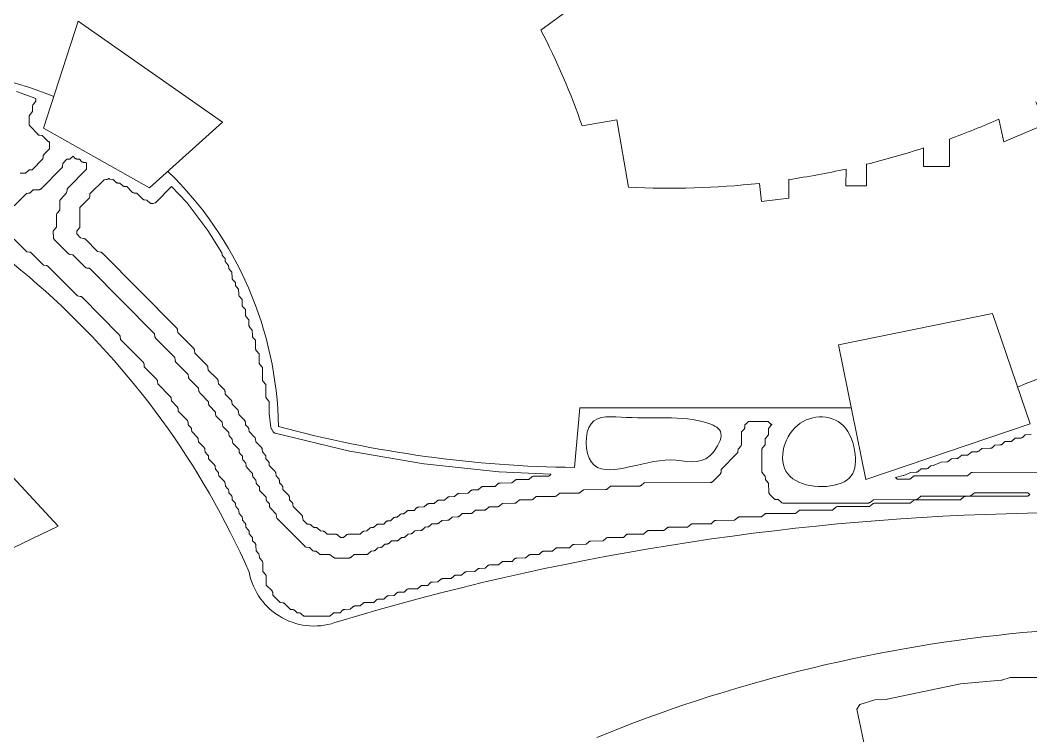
# Model space of a CAD drawing. Header units: inches. Extents: x 36 to 190, y -75 to 56.
# Drawn here: x 49.11 to 57.06, y 30.96 to 36.59 of the extents above; entities that cross this region are included whole.
import ezdxf

# ---------------------------------------------------------------- set-up
doc = ezdxf.new("R2010")
doc.units = ezdxf.units.IN
for name, color, linetype, lineweight in [('01_ORIGINAL_CAD', 7, 'CONTINUOUS', 20), ('02_APPROVED_PDF_OUTLINES', 7, 'CONTINUOUS', 15), ('03_ADDED_AREAS_SAME_COMPOSITION', 7, 'CONTINUOUS', 15)]:
    doc.layers.add(name, color=color, linetype=linetype, lineweight=lineweight)

# ---------------------------------------------------------------- blocks, each defined once
blk = doc.blocks.new('01_SCALLOP')
at = {"layer": '01_ORIGINAL_CAD'}
for points in [[(45.6919, 38.1087, 0.060935), (47.1089, 35.956, -0.206423), (49.3752, 35.9901)], [(59.9983, 35.3223), (60.235, 35.0586), (61.8312, 36.8162), (61.9333, 37.4176, -0.214593), (63.5216, 35.6018, 0.212382), (64.1876, 33.5175, -0.642649), (62.1657, 32.1496, 0.132984), (51.6147, 31.858, -0.471407), (50.9129, 32.2446)], [(54.9286, 35.3065, -0.040089), (53.8973, 35.2756), (53.8052, 35.8063)], [(56.8117, 35.8113, -0.016254), (56.4229, 35.6554, -0.016254)], [(56.2206, 35.5856, -0.018166), (55.7705, 35.4566, -0.018166)], [(50.2735, 35.4003, -0.198705), (51.1432, 33.3921, 0.063223), (53.4732, 33.0698)], [(55.6105, 35.4191, -0.017778), (55.1599, 35.3363, -0.017778)], [(56.9594, 33.703, 0.056142), (58.8111, 34.6734)], [(53.6498, 30.945, -0.14301), (60.2429, 31.6303, -0.286424), (65.3601, 28.4306), (66.4807, 23.8898, -0.272091), (64.8996, 18.9541), (63.6613, 17.5325)]]:
    blk.add_lwpolyline(points, format="xyb", dxfattribs=at)
for points in [[(52.9682, 36.924), (53.149, 37.0789), (53.4135, 36.6613), (53.2073, 36.5136)], [(49.5667, 36.5827), (50.7029, 35.7869), (50.1291, 35.2702), (49.2949, 35.7417), (49.5667, 36.5827)], [(56.8117, 35.8113), (56.8528, 35.6336), (57.1795, 35.7726), (57.1045, 35.9487)], [(53.8052, 35.8063), (53.533, 35.7591)], [(53.8052, 35.8063), (53.8052, 35.8063)], [(56.2206, 35.5856), (56.2206, 35.4387), (56.4229, 35.4387), (56.4229, 35.6554)], [(55.6105, 35.4191), (55.6079, 35.2876), (55.7705, 35.2876), (55.7705, 35.4566)], [(54.9286, 35.3065), (54.9443, 35.1648), (55.1599, 35.189), (55.1599, 35.3363)], [(53.5155, 33.5403), (53.4732, 33.0698)], [(53.5155, 33.5403), (55.6505, 33.5403)]]:
    blk.add_lwpolyline(points, dxfattribs=at)
blk.add_lwpolyline([(55.5495, 34.0342), (56.7635, 34.2825), (57.0577, 33.4124), (55.766, 32.9757)], close=True, dxfattribs=at)
for centre, radius, start, end in [((48.3626, 33.9743), 5.4698, 19.0436, 27.66091), ((44.9959, 29.643), 6.4637, 23.73402, 72.54294)]:
    blk.add_arc(centre, radius, start, end, dxfattribs=at)
at = {"layer": '02_APPROVED_PDF_OUTLINES'}
for points in [[(49.0809, 36.0308), (49.2343, 35.974), (49.2343, 35.9533), (49.2143, 35.9302), (49.2121, 35.9274), (49.2104, 35.9243), (49.2092, 35.921), (49.2084, 35.9175), (49.2081, 35.9139), (49.208, 35.8728), (49.1879, 35.8497), (49.1857, 35.8468), (49.184, 35.8437), (49.1828, 35.8403), (49.182, 35.8368), (49.1817, 35.8333), (49.1819, 35.7738), (49.1821, 35.7706), (49.1826, 35.7675), (49.1836, 35.7646), (49.185, 35.7617), (49.1867, 35.7591), (49.1887, 35.7567), (49.2482, 35.6935), (49.2504, 35.6914), (49.2528, 35.6896), (49.2555, 35.6882), (49.2583, 35.687), (49.2612, 35.6862), (49.2642, 35.6857), (49.2838, 35.684), (49.3284, 35.6394), (49.3309, 35.6372), (49.3337, 35.6354), (49.3366, 35.6339), (49.3397, 35.6329), (49.3411, 35.6326), (49.3412, 35.5785), (49.2979, 35.5342), (49.2956, 35.5315), (49.2938, 35.5286), (49.2923, 35.5255), (49.2913, 35.5222), (49.2908, 35.5188), (49.2891, 35.4988), (49.2051, 35.4137), (49.1889, 35.4129), (49.1853, 35.4125), (49.1819, 35.4116), (49.1786, 35.4102), (49.1755, 35.4083), (49.1727, 35.4061), (49.1528, 35.387), (49.1098, 35.386)], [(49.0631, 35.1293), (49.1601, 35.2272), (49.1764, 35.2279), (49.1799, 35.2283), (49.1834, 35.2293), (49.1867, 35.2307), (49.1897, 35.2325), (49.1925, 35.2348), (49.2127, 35.2541), (49.2586, 35.2562), (49.2617, 35.2566), (49.2647, 35.2573), (49.2676, 35.2584), (49.2703, 35.2598), (49.2729, 35.2616), (49.2752, 35.2636), (49.4364, 35.4267), (49.4386, 35.4291), (49.4403, 35.4318), (49.4418, 35.4347), (49.4428, 35.4377), (49.4434, 35.4409), (49.4466, 35.4639), (49.4781, 35.4958), (49.4944, 35.4966), (49.4979, 35.497), (49.5014, 35.4979), (49.5047, 35.4993), (49.5077, 35.5012), (49.5105, 35.5034), (49.527, 35.5192), (49.5411, 35.5052), (49.5437, 35.503), (49.5467, 35.5011), (49.5498, 35.4996), (49.5531, 35.4986), (49.5565, 35.4981), (49.5762, 35.4963), (49.5943, 35.4784), (49.5969, 35.4762), (49.5998, 35.4743), (49.6029, 35.4728), (49.6062, 35.4718), (49.6097, 35.4713), (49.6292, 35.4696), (49.6334, 35.4653), (49.6335, 35.4177), (49.4861, 35.2682), (49.484, 35.2658), (49.4822, 35.2631), (49.4808, 35.2603), (49.4798, 35.2572), (49.4791, 35.2541), (49.4759, 35.2309), (49.4297, 35.1826), (49.4277, 35.1802), (49.426, 35.1775), (49.4246, 35.1747), (49.4236, 35.1718), (49.423, 35.1687), (49.4228, 35.1656), (49.4219, 35.0947), (49.4017, 35.0715), (49.3996, 35.0686), (49.3979, 35.0655), (49.3966, 35.0622), (49.3958, 35.0587), (49.3956, 35.0551), (49.3955, 34.9608), (49.3768, 34.9407), (49.3747, 34.9382), (49.373, 34.9354), (49.3717, 34.9324), (49.3708, 34.9293), (49.3702, 34.9261), (49.3701, 34.9228), (49.3716, 34.882), (49.3719, 34.8789), (49.3726, 34.8759), (49.3736, 34.8729), (49.375, 34.8702), (49.3768, 34.8676), (49.3788, 34.8653), (49.4893, 34.7538), (49.492, 34.7515), (49.4949, 34.7496), (49.4981, 34.7481), (49.5014, 34.7471), (49.5049, 34.7465), (49.5245, 34.7448), (49.6223, 34.6465), (49.6249, 34.6442), (49.6278, 34.6423), (49.631, 34.6408), (49.6343, 34.6398), (49.6378, 34.6393), (49.6574, 34.6375), (50.1682, 34.1223), (50.1715, 34.0993), (50.1721, 34.0962), (50.1732, 34.0932), (50.1746, 34.0903), (50.1764, 34.0876), (50.1785, 34.0852), (50.3273, 33.9351), (50.3291, 33.9151), (50.3296, 33.9117), (50.3306, 33.9084), (50.3321, 33.9053), (50.334, 33.9024), (50.3362, 33.8998), (50.4338, 33.801), (50.4355, 33.781), (50.4361, 33.7776), (50.4371, 33.7743), (50.4385, 33.7712), (50.4404, 33.7683), (50.4426, 33.7657), (50.5141, 33.6932), (50.5174, 33.6702), (50.518, 33.667), (50.519, 33.664), (50.5205, 33.6611), (50.5223, 33.6585), (50.5244, 33.656), (50.593, 33.5868), (50.5938, 33.5701), (50.5941, 33.5671), (50.5947, 33.5642), (50.5958, 33.5613), (50.5971, 33.5586), (50.5988, 33.5561), (50.6007, 33.5539), (50.6467, 33.5061), (50.6484, 33.4859), (50.649, 33.4825), (50.65, 33.4792), (50.6514, 33.4761), (50.6533, 33.4732), (50.6555, 33.4706), (50.6999, 33.4255), (50.7017, 33.4055), (50.7022, 33.4021), (50.7032, 33.3988), (50.7047, 33.3956), (50.7065, 33.3927), (50.7088, 33.3901), (50.7527, 33.3454), (50.7535, 33.3286), (50.7539, 33.3251), (50.7548, 33.3217), (50.7562, 33.3185), (50.758, 33.3154), (50.7602, 33.3127), (50.7798, 33.2917), (50.7816, 33.2713), (50.7821, 33.2679), (50.7831, 33.2646), (50.7846, 33.2615), (50.7864, 33.2586), (50.7887, 33.256), (50.8326, 33.2113), (50.8334, 33.1945), (50.8338, 33.191), (50.8347, 33.1876), (50.836, 33.1843), (50.8379, 33.1813), (50.8401, 33.1785), (50.8593, 33.158), (50.86, 33.1408), (50.8604, 33.1373), (50.8613, 33.1339), (50.8627, 33.1307), (50.8645, 33.1276), (50.8667, 33.1249), (50.8863, 33.1039), (50.8881, 33.0835), (50.8886, 33.0801), (50.8896, 33.0768), (50.8911, 33.0737), (50.893, 33.0708), (50.8952, 33.0682), (50.9392, 33.0235), (50.9399, 33.0067), (50.9403, 33.0032), (50.9412, 32.9998), (50.9426, 32.9965), (50.9444, 32.9935), (50.9466, 32.9907), (50.9658, 32.9702), (50.9666, 32.953), (50.967, 32.9495), (50.9679, 32.9461), (50.9692, 32.9429), (50.971, 32.9398), (50.9733, 32.9371), (50.9929, 32.9161), (50.9946, 32.8957), (50.9952, 32.8923), (50.9962, 32.889), (50.9976, 32.8859), (50.9995, 32.883), (51.0017, 32.8804), (51.0457, 32.8357), (51.0464, 32.8189), (51.0468, 32.8154), (51.0477, 32.812), (51.0491, 32.8087), (51.0509, 32.8057), (51.0531, 32.8029), (51.0723, 32.7824), (51.0731, 32.7652), (51.0734, 32.7622), (51.0741, 32.7593), (51.0751, 32.7565), (51.0764, 32.7538), (51.0781, 32.7513), (51.0801, 32.749), (51.126, 32.7013), (51.1278, 32.6811), (51.1283, 32.6777), (51.1293, 32.6744), (51.1308, 32.6712), (51.1327, 32.6683), (51.1349, 32.6657), (51.3495, 32.4489), (51.3519, 32.4467), (51.3546, 32.4449), (51.3575, 32.4435), (51.3606, 32.4424), (51.3637, 32.4417), (51.3868, 32.4384), (51.4081, 32.4182), (51.4109, 32.416), (51.4139, 32.4141), (51.4172, 32.4127), (51.4207, 32.4118), (51.4242, 32.4114), (51.441, 32.4107), (51.4613, 32.3914), (51.4636, 32.3894), (51.4662, 32.3878), (51.469, 32.3864), (51.472, 32.3854), (51.475, 32.3848), (51.4781, 32.3846), (51.5485, 32.3836), (51.5746, 32.3623), (51.5775, 32.3603), (51.5805, 32.3587), (51.5837, 32.3576), (51.5871, 32.3569), (51.5905, 32.3567), (51.6997, 32.357), (51.7027, 32.3572), (51.7056, 32.3578), (51.7085, 32.3587), (51.7113, 32.3599), (51.7138, 32.3615), (51.7162, 32.3634), (51.739, 32.3836), (51.8323, 32.384), (51.8354, 32.3842), (51.8383, 32.3847), (51.8412, 32.3856), (51.8439, 32.3869), (51.8465, 32.3884), (51.8489, 32.3903), (51.8725, 32.4114), (51.893, 32.4132), (51.8964, 32.4138), (51.8997, 32.4148), (51.9029, 32.4163), (51.9058, 32.4182), (51.9084, 32.4204), (51.9263, 32.4383), (51.946, 32.4401), (51.9494, 32.4407), (51.9527, 32.4417), (51.9559, 32.4432), (51.9588, 32.445), (51.9614, 32.4473), (51.9794, 32.4652), (51.9991, 32.467), (52.0025, 32.4675), (52.0058, 32.4686), (52.0089, 32.47), (52.0118, 32.4719), (52.0145, 32.4742), (52.0317, 32.4914), (52.0743, 32.4924), (52.0774, 32.4927), (52.0804, 32.4933), (52.0833, 32.4943), (52.0861, 32.4956), (52.0887, 32.4973), (52.091, 32.4993), (52.1112, 32.5185), (52.1279, 32.5193), (52.1315, 32.5197), (52.135, 32.5206), (52.1382, 32.522), (52.1413, 32.5239), (52.1441, 32.5262), (52.1647, 32.5459), (52.1847, 32.5477), (52.1881, 32.5482), (52.1914, 32.5492), (52.1946, 32.5507), (52.1975, 32.5526), (52.2001, 32.5548), (52.2174, 32.5721), (52.26, 32.5731), (52.2631, 32.5733), (52.2661, 32.5739), (52.269, 32.5749), (52.2718, 32.5763), (52.2743, 32.578), (52.2767, 32.5799), (52.2973, 32.5996), (52.3173, 32.6014), (52.3208, 32.602), (52.3241, 32.603), (52.3272, 32.6045), (52.3301, 32.6064), (52.3327, 32.6086), (52.3499, 32.6257), (52.3894, 32.626), (52.3924, 32.6262), (52.3953, 32.6267), (52.3982, 32.6276), (52.4009, 32.6289), (52.4035, 32.6304), (52.4059, 32.6323), (52.4288, 32.6527), (52.4722, 32.6537), (52.4753, 32.654), (52.4783, 32.6546), (52.4812, 32.6556), (52.484, 32.657), (52.4865, 32.6586), (52.4889, 32.6606), (52.5089, 32.6797), (52.5518, 32.6806), (52.5549, 32.6809), (52.5579, 32.6815), (52.5608, 32.6825), (52.5635, 32.6839), (52.5661, 32.6855), (52.5685, 32.6875), (52.5882, 32.7064), (52.6546, 32.7067), (52.6576, 32.7069), (52.6606, 32.7074), (52.6635, 32.7083), (52.6662, 32.7096), (52.6688, 32.7111), (52.6711, 32.713), (52.6939, 32.7333), (52.7608, 32.7336), (52.7638, 32.7338), (52.7667, 32.7343), (52.7696, 32.7353), (52.7723, 32.7365), (52.7749, 32.7381), (52.7773, 32.7399), (52.8, 32.7602), (52.8669, 32.7605), (52.8699, 32.7607), (52.8728, 32.7613), (52.8757, 32.7622), (52.8785, 32.7634), (52.881, 32.765), (52.8834, 32.7669), (52.9061, 32.7871), (52.9995, 32.7875), (53.0025, 32.7876), (53.0055, 32.7882), (53.0084, 32.7891), (53.0111, 32.7904), (53.0137, 32.7919), (53.0161, 32.7938), (53.0388, 32.8141), (53.1322, 32.8144), (53.1352, 32.8146), (53.1382, 32.8151), (53.141, 32.816), (53.1438, 32.8173), (53.1464, 32.8189), (53.1487, 32.8207), (53.1714, 32.841), (53.3149, 32.8411), (53.3184, 32.8413), (53.3217, 32.842), (53.3249, 32.8432), (53.328, 32.8448), (53.3308, 32.8467), (53.3566, 32.868), (53.5037, 32.8684), (53.5067, 32.8685), (53.5097, 32.8691), (53.5126, 32.87), (53.5153, 32.8713), (53.5179, 32.8728), (53.5203, 32.8747), (53.543, 32.8949), (53.716, 32.8954), (53.719, 32.8955), (53.722, 32.8961), (53.7249, 32.897), (53.7276, 32.8982), (53.7302, 32.8998), (53.7326, 32.9017), (53.7553, 32.9219), (53.9814, 32.9224), (53.9844, 32.9226), (53.9874, 32.9231), (53.9902, 32.924), (53.993, 32.9253), (53.9956, 32.9269), (53.998, 32.9287), (54.0207, 32.949), (54.5416, 32.9505), (54.5448, 32.9507), (54.548, 32.9514), (54.5511, 32.9524), (54.554, 32.9539), (54.5567, 32.9556), (54.5591, 32.9578), (54.6189, 33.0171), (54.6212, 33.0197), (54.6231, 33.0227), (54.6246, 33.0259), (54.6256, 33.0292), (54.6262, 33.0327), (54.6278, 33.0527), (54.7515, 33.1784), (54.7537, 33.1811), (54.7556, 33.184), (54.757, 33.1871), (54.758, 33.1904), (54.7586, 33.1939), (54.7603, 33.2147), (54.7812, 33.2386), (54.7833, 33.2415), (54.785, 33.2446), (54.7863, 33.248), (54.787, 33.2515), (54.7873, 33.255), (54.7874, 33.3493), (54.8061, 33.3694), (54.808, 33.3718), (54.8096, 33.3743), (54.8109, 33.377), (54.8119, 33.3799), (54.8125, 33.3829), (54.8127, 33.3859), (54.8133, 33.4089), (54.8151, 33.4092), (54.8182, 33.4103), (54.8212, 33.4117), (54.8239, 33.4135), (54.8264, 33.4157), (54.8434, 33.4327), (54.9961, 33.4328), (55.0132, 33.4158), (55.0157, 33.4137), (55.0184, 33.4119), (55.0214, 33.4104), (55.0245, 33.4094), (55.0258, 33.4091), (55.0258, 33.4078), (55.0058, 33.3848), (55.0036, 33.3819), (55.0019, 33.3788), (55.0007, 33.3755), (54.9999, 33.372), (54.9996, 33.3685), (54.9995, 33.3273), (54.9794, 33.3042), (54.9773, 33.3014), (54.9755, 33.2983), (54.9743, 33.2949), (54.9735, 33.2915), (54.9733, 33.2879), (54.9731, 33.2468), (54.953, 33.2237), (54.9508, 33.2208), (54.9491, 33.2177), (54.9479, 33.2143), (54.9471, 33.2108), (54.9469, 33.2072), (54.9472, 33.0404), (54.9474, 33.0368), (54.9482, 33.0333), (54.9495, 33.03), (54.9512, 33.0268), (54.9534, 33.024), (54.9743, 33), (54.9761, 32.9792), (54.9767, 32.9758), (54.9777, 32.9726), (54.9791, 32.9695), (54.9809, 32.9666), (54.9831, 32.964), (55.0005, 32.9462), (55.0028, 32.8733), (55.0031, 32.8702), (55.0038, 32.8671), (55.0048, 32.8642), (55.0062, 32.8614), (55.008, 32.8588), (55.01, 32.8565), (55.0408, 32.8255), (55.0434, 32.8232), (55.0463, 32.8213), (55.0495, 32.8198), (55.0528, 32.8188), (55.0563, 32.8182), (55.0768, 32.8164), (55.1005, 32.7953), (55.1029, 32.7935), (55.1055, 32.7919), (55.1082, 32.7907), (55.1111, 32.7898), (55.1141, 32.7892), (55.1171, 32.789), (55.7836, 32.7893), (55.7871, 32.7895), (55.7904, 32.7902), (55.7937, 32.7913), (55.7967, 32.7929), (55.7995, 32.7949), (55.8254, 32.8161), (56.1582, 32.8167), (56.1612, 32.8169), (56.1642, 32.8174), (56.1671, 32.8183), (56.1698, 32.8196), (56.1724, 32.8211), (56.1748, 32.823), (56.1975, 32.8432), (56.5799, 32.8435), (56.5833, 32.8438), (56.5867, 32.8445), (56.5899, 32.8456), (56.5929, 32.8472), (56.5957, 32.8492), (56.6216, 32.8704), (57.0411, 32.8707), (57.0549, 32.857), (57.0412, 32.8434), (56.5534, 32.843), (56.55, 32.8427), (56.5467, 32.842), (56.5434, 32.8409), (56.5404, 32.8393), (56.5376, 32.8373), (56.5117, 32.8161), (56.1553, 32.8158), (56.1519, 32.8156), (56.1485, 32.8149), (56.1453, 32.8138), (56.1423, 32.8122), (56.1395, 32.8102), (56.1136, 32.789), (55.8368, 32.7888), (55.8334, 32.7885), (55.8301, 32.7878), (55.8268, 32.7867), (55.8238, 32.7851), (55.821, 32.7831), (55.7952, 32.7619), (55.5449, 32.7617), (55.5415, 32.7615), (55.5381, 32.7608), (55.5349, 32.7596), (55.5319, 32.758), (55.5291, 32.756), (55.5032, 32.7348), (55.253, 32.7347), (55.2495, 32.7344), (55.2462, 32.7337), (55.243, 32.7326), (55.2399, 32.731), (55.2371, 32.729), (55.2113, 32.7078), (54.9846, 32.7073), (54.9816, 32.7071), (54.9786, 32.7066), (54.9757, 32.7057), (54.973, 32.7044), (54.9704, 32.7029), (54.968, 32.701), (54.9453, 32.6807), (54.7723, 32.6803), (54.7693, 32.6801), (54.7663, 32.6796), (54.7634, 32.6787), (54.7607, 32.6774), (54.7581, 32.6759), (54.7557, 32.674), (54.733, 32.6537), (54.5865, 32.6533), (54.5835, 32.6531), (54.5805, 32.6526), (54.5777, 32.6517), (54.5749, 32.6504), (54.5723, 32.6489), (54.5699, 32.647), (54.5472, 32.6268), (54.4038, 32.6267), (54.4003, 32.6264), (54.397, 32.6257), (54.3938, 32.6246), (54.3907, 32.623), (54.3879, 32.621), (54.362, 32.5998), (54.215, 32.5994), (54.212, 32.5992), (54.209, 32.5986), (54.2061, 32.5977), (54.2034, 32.5965), (54.2008, 32.5949), (54.1984, 32.593), (54.1757, 32.5728), (54.0558, 32.5724), (54.0528, 32.5722), (54.0498, 32.5717), (54.0469, 32.5708), (54.0442, 32.5695), (54.0416, 32.568), (54.0392, 32.5661), (54.0165, 32.5458), (53.8966, 32.5455), (53.8935, 32.5453), (53.8906, 32.5447), (53.8877, 32.5438), (53.885, 32.5426), (53.8824, 32.541), (53.88, 32.5391), (53.8573, 32.5189), (53.7373, 32.5185), (53.7343, 32.5183), (53.7314, 32.5178), (53.7285, 32.5169), (53.7257, 32.5156), (53.7232, 32.514), (53.7208, 32.5122), (53.698, 32.4918), (53.6016, 32.4907), (53.5985, 32.4905), (53.5955, 32.4898), (53.5925, 32.4889), (53.5897, 32.4875), (53.5871, 32.4858), (53.5847, 32.4838), (53.5649, 32.465), (53.472, 32.4646), (53.469, 32.4644), (53.466, 32.4639), (53.4631, 32.463), (53.4604, 32.4617), (53.4578, 32.4602), (53.4554, 32.4583), (53.4327, 32.438), (53.3393, 32.4377), (53.3363, 32.4375), (53.3333, 32.4369), (53.3305, 32.436), (53.3277, 32.4348), (53.3251, 32.4332), (53.3228, 32.4313), (53.3, 32.4111), (53.2332, 32.4108), (53.2302, 32.4106), (53.2272, 32.41), (53.2243, 32.4091), (53.2216, 32.4079), (53.219, 32.4063), (53.2166, 32.4044), (53.1939, 32.3842), (53.127, 32.3838), (53.124, 32.3836), (53.1211, 32.3831), (53.1182, 32.3822), (53.1155, 32.3809), (53.1129, 32.3794), (53.1105, 32.3775), (53.0877, 32.3571), (53.0178, 32.3561), (53.0147, 32.3558), (53.0117, 32.3552), (53.0087, 32.3542), (53.0059, 32.3528), (53.0033, 32.3512), (53.001, 32.3492), (52.9812, 32.3303), (52.9148, 32.33), (52.9118, 32.3298), (52.9088, 32.3293), (52.906, 32.3283), (52.9032, 32.3271), (52.9006, 32.3255), (52.8983, 32.3237), (52.8755, 32.3034), (52.8087, 32.3031), (52.8057, 32.3029), (52.8027, 32.3023), (52.7998, 32.3014), (52.7971, 32.3002), (52.7945, 32.2986), (52.7921, 32.2967), (52.7692, 32.2763), (52.7258, 32.2753), (52.7227, 32.2751), (52.7197, 32.2744), (52.7168, 32.2734), (52.714, 32.2721), (52.7115, 32.2704), (52.7091, 32.2684), (52.6893, 32.2496), (52.623, 32.2493), (52.6199, 32.2491), (52.617, 32.2485), (52.6141, 32.2476), (52.6114, 32.2464), (52.6088, 32.2448), (52.6064, 32.2429), (52.5835, 32.2225), (52.5401, 32.2215), (52.537, 32.2212), (52.534, 32.2206), (52.5311, 32.2196), (52.5283, 32.2183), (52.5258, 32.2166), (52.5234, 32.2146), (52.5035, 32.1956), (52.4341, 32.1946), (52.431, 32.1943), (52.428, 32.1937), (52.4251, 32.1927), (52.4223, 32.1914), (52.4197, 32.1897), (52.4173, 32.1877), (52.3973, 32.1687), (52.3544, 32.1677), (52.3513, 32.1674), (52.3483, 32.1668), (52.3454, 32.1658), (52.3426, 32.1644), (52.3401, 32.1628), (52.3377, 32.1608), (52.3177, 32.1418), (52.2748, 32.1408), (52.2717, 32.1405), (52.2687, 32.1399), (52.2658, 32.1389), (52.2631, 32.1375), (52.2605, 32.1359), (52.2581, 32.1339), (52.2382, 32.1149), (52.1689, 32.1139), (52.1658, 32.1136), (52.1627, 32.113), (52.1598, 32.112), (52.157, 32.1106), (52.1544, 32.109), (52.152, 32.107), (52.1322, 32.0881), (52.0923, 32.0878), (52.0893, 32.0876), (52.0864, 32.0871), (52.0835, 32.0862), (52.0808, 32.0849), (52.0782, 32.0834), (52.0759, 32.0815), (52.0529, 32.061), (52.0095, 32.0601), (52.0064, 32.0598), (52.0034, 32.0592), (52.0005, 32.0582), (51.9978, 32.0568), (51.9952, 32.0551), (51.9928, 32.0532), (51.9729, 32.0341), (51.9299, 32.0332), (51.9269, 32.0329), (51.9239, 32.0323), (51.9209, 32.0313), (51.9182, 32.0299), (51.9156, 32.0282), (51.9132, 32.0263), (51.8934, 32.0073), (51.824, 32.0062), (51.8209, 32.006), (51.8178, 32.0054), (51.8149, 32.0044), (51.8121, 32.003), (51.8095, 32.0013), (51.8071, 31.9993), (51.7871, 31.9803), (51.7442, 31.9793), (51.7412, 31.9791), (51.7381, 31.9784), (51.7352, 31.9774), (51.7325, 31.9761), (51.7299, 31.9744), (51.7275, 31.9724), (51.7076, 31.9534), (51.6646, 31.9524), (51.6616, 31.9522), (51.6586, 31.9515), (51.6557, 31.9505), (51.6529, 31.9492), (51.6503, 31.9475), (51.648, 31.9455), (51.628, 31.9265), (51.5851, 31.9255), (51.582, 31.9253), (51.579, 31.9246), (51.5761, 31.9236), (51.5733, 31.9223), (51.5707, 31.9206), (51.5684, 31.9186), (51.5486, 31.8998), (51.3422, 31.8997), (51.3224, 31.9185), (51.3196, 31.9207), (51.3166, 31.9226), (51.3133, 31.924), (51.3098, 31.9249), (51.3063, 31.9253), (51.2895, 31.926), (51.2692, 31.9453), (51.2665, 31.9475), (51.2634, 31.9494), (51.2601, 31.9508), (51.2567, 31.9517), (51.2531, 31.9521), (51.2368, 31.9528), (51.1926, 31.997), (51.19, 31.9993), (51.1871, 32.0012), (51.1839, 32.0027), (51.1806, 32.0037), (51.1771, 32.0043), (51.1576, 32.006), (51.0993, 32.0647), (51.0976, 32.0847), (51.097, 32.0881), (51.096, 32.0914), (51.0946, 32.0945), (51.0927, 32.0974), (51.0905, 32.1), (51.0469, 32.1443), (51.0465, 32.2114), (51.0463, 32.215), (51.0455, 32.2184), (51.0442, 32.2218), (51.0425, 32.2249), (51.0404, 32.2277), (51.0202, 32.2508), (51.0198, 32.3188), (51.0195, 32.3223), (51.0187, 32.3258), (51.0175, 32.3291), (51.0158, 32.3322), (51.0136, 32.3351), (50.9927, 32.359), (50.9908, 32.3798), (50.9903, 32.3832), (50.9893, 32.3865), (50.9879, 32.3896), (50.986, 32.3925), (50.9838, 32.3951), (50.9666, 32.4128), (50.9656, 32.4561), (50.9653, 32.4592), (50.9647, 32.4621), (50.9637, 32.465), (50.9624, 32.4677), (50.9608, 32.4703), (50.9589, 32.4726), (50.9397, 32.4932), (50.9389, 32.5103), (50.9385, 32.5139), (50.9376, 32.5173), (50.9363, 32.5205), (50.9344, 32.5235), (50.9322, 32.5263), (50.913, 32.5468), (50.9123, 32.564), (50.9119, 32.5675), (50.911, 32.5709), (50.9096, 32.5742), (50.9078, 32.5772), (50.9056, 32.58), (50.8864, 32.6005), (50.8856, 32.6177), (50.8852, 32.6212), (50.8843, 32.6246), (50.883, 32.6278), (50.8812, 32.6309), (50.8789, 32.6336), (50.8598, 32.6542), (50.859, 32.6713), (50.8586, 32.6748), (50.8577, 32.6782), (50.8563, 32.6815), (50.8545, 32.6845), (50.8523, 32.6873), (50.8331, 32.7078), (50.8323, 32.725), (50.8319, 32.7285), (50.831, 32.7319), (50.8297, 32.7352), (50.8279, 32.7382), (50.8256, 32.7409), (50.8065, 32.7615), (50.8057, 32.7786), (50.8053, 32.7822), (50.8044, 32.7856), (50.803, 32.7888), (50.8012, 32.7918), (50.799, 32.7946), (50.7798, 32.8151), (50.779, 32.8323), (50.7786, 32.8358), (50.7777, 32.8392), (50.7764, 32.8425), (50.7746, 32.8455), (50.7723, 32.8483), (50.7532, 32.8688), (50.7524, 32.886), (50.752, 32.8895), (50.7511, 32.8929), (50.7497, 32.8961), (50.7479, 32.8992), (50.7457, 32.9019), (50.7261, 32.9229), (50.7243, 32.9433), (50.7238, 32.9467), (50.7228, 32.95), (50.7213, 32.9531), (50.7195, 32.956), (50.7172, 32.9586), (50.6733, 33.0033), (50.6725, 33.0201), (50.6721, 33.0236), (50.6712, 33.027), (50.6698, 33.0303), (50.668, 33.0333), (50.6658, 33.0361), (50.6466, 33.0566), (50.6459, 33.0738), (50.6456, 33.0768), (50.6449, 33.0797), (50.6439, 33.0825), (50.6425, 33.0852), (50.6409, 33.0877), (50.6389, 33.09), (50.5934, 33.1373), (50.5926, 33.1542), (50.5922, 33.1578), (50.5913, 33.1612), (50.59, 33.1644), (50.5881, 33.1675), (50.5859, 33.1702), (50.5663, 33.1912), (50.5645, 33.2116), (50.564, 33.215), (50.563, 33.2183), (50.5616, 33.2214), (50.5597, 33.2243), (50.5575, 33.2269), (50.5131, 33.272), (50.5113, 33.292), (50.5108, 33.2954), (50.5098, 33.2987), (50.5083, 33.3019), (50.5065, 33.3048), (50.5042, 33.3074), (50.4602, 33.3521), (50.4595, 33.3689), (50.4591, 33.3724), (50.4582, 33.3758), (50.4568, 33.379), (50.455, 33.3821), (50.4528, 33.3848), (50.4332, 33.4058), (50.4314, 33.4262), (50.4309, 33.4296), (50.4299, 33.4329), (50.4284, 33.436), (50.4265, 33.4389), (50.4243, 33.4415), (50.3538, 33.5131), (50.353, 33.5298), (50.3527, 33.5328), (50.352, 33.5357), (50.351, 33.5386), (50.3497, 33.5413), (50.348, 33.5438), (50.346, 33.5461), (50.3001, 33.5938), (50.2983, 33.614), (50.2978, 33.6174), (50.2968, 33.6207), (50.2953, 33.6238), (50.2935, 33.6267), (50.2912, 33.6293), (50.1937, 33.7281), (50.1919, 33.7481), (50.1914, 33.7515), (50.1903, 33.7548), (50.1889, 33.7579), (50.187, 33.7608), (50.1848, 33.7635), (50.0872, 33.8622), (50.0855, 33.8822), (50.0849, 33.8856), (50.0839, 33.8889), (50.0825, 33.8921), (50.0806, 33.895), (50.0783, 33.8976), (49.9005, 34.0773), (49.8973, 34.1003), (49.8966, 34.1035), (49.8956, 34.1065), (49.8941, 34.1094), (49.8924, 34.112), (49.8902, 34.1145), (49.5977, 34.4095), (49.5953, 34.4116), (49.5926, 34.4134), (49.5897, 34.4149), (49.5867, 34.416), (49.5835, 34.4166), (49.5608, 34.4199), (49.3295, 34.6527), (49.3269, 34.655), (49.3239, 34.657), (49.3208, 34.6584), (49.3174, 34.6595), (49.314, 34.66), (49.2944, 34.6618), (49.1989, 34.7581), (49.1964, 34.7602), (49.1938, 34.7621), (49.1909, 34.7635), (49.1878, 34.7646), (49.1847, 34.7652), (49.162, 34.7685), (49.0636, 34.8673)], [(47.585, 34.5794), (49.4087, 32.6079), (48.1531, 32.0033)], [(57.5194, 33.0316), (56.6062, 33.0309), (56.6027, 33.0307), (56.5994, 33.03), (56.5962, 33.0288), (56.5931, 33.0272), (56.5903, 33.0252), (56.5645, 33.004), (56.152, 33.0034), (56.149, 33.0032), (56.146, 33.0027), (56.1431, 33.0018), (56.1404, 33.0005), (56.1378, 32.999), (56.1354, 32.9971), (56.1127, 32.9769), (56.0123, 32.9768), (55.9985, 32.9905), (56.0605, 33.0061), (56.0645, 33.0074), (56.1185, 33.0312), (56.1612, 33.0323), (56.1645, 33.0326), (56.1676, 33.0333), (56.1707, 33.0344), (56.1736, 33.0359), (56.1763, 33.0378), (56.2016, 33.0582), (56.2408, 33.0592), (56.2438, 33.0594), (56.2468, 33.0601), (56.2497, 33.061), (56.2524, 33.0624), (56.255, 33.064), (56.2574, 33.066), (56.276, 33.0836), (56.2964, 33.0862), (56.2999, 33.0869), (56.3033, 33.0882), (56.3572, 33.1119), (56.4, 33.113), (56.4032, 33.1133), (56.4064, 33.114), (56.4095, 33.1151), (56.4124, 33.1166), (56.415, 33.1185), (56.4403, 33.1389), (56.4795, 33.1399), (56.4828, 33.1402), (56.486, 33.1409), (56.4891, 33.142), (56.4919, 33.1435), (56.4946, 33.1454), (56.5198, 33.1658), (56.5591, 33.1668), (56.5624, 33.1671), (56.5656, 33.1678), (56.5686, 33.1689), (56.5715, 33.1704), (56.5742, 33.1723), (56.5994, 33.1927), (56.6387, 33.1937), (56.642, 33.194), (56.6452, 33.1947), (56.6482, 33.1958), (56.6511, 33.1973), (56.6538, 33.1992), (56.6789, 33.2195), (56.7446, 33.2206), (56.7477, 33.2208), (56.7507, 33.2214), (56.7537, 33.2224), (56.7565, 33.2238), (56.7591, 33.2255), (56.7614, 33.2275), (56.7813, 33.2463), (56.8211, 33.2466), (56.8241, 33.2468), (56.8271, 33.2474), (56.8299, 33.2483), (56.8327, 33.2495), (56.8352, 33.2511), (56.8376, 33.2529), (56.8605, 33.2734), (56.9039, 33.2744), (56.907, 33.2746), (56.91, 33.2753), (56.9129, 33.2763), (56.9157, 33.2776), (56.9183, 33.2793), (56.9206, 33.2813), (56.9406, 33.3003), (56.9835, 33.3013), (56.9866, 33.3015), (56.9896, 33.3022), (56.9925, 33.3032), (56.9953, 33.3045), (56.9978, 33.3062), (57.0002, 33.3082), (57.0202, 33.3272), (57.0631, 33.3282), (57.0662, 33.3284)]]:
    blk.add_lwpolyline(points, dxfattribs=at)
blk.add_lwpolyline([(49.8057, 35.3453), (49.8069, 35.3443), (49.8095, 35.3425), (49.8124, 35.341), (49.8155, 35.3399), (49.8187, 35.3393), (49.8417, 35.336), (49.863, 35.3158), (49.8658, 35.3135), (49.8688, 35.3117), (49.8721, 35.3103), (49.8756, 35.3094), (49.8791, 35.309), (49.8959, 35.3082), (49.9162, 35.289), (49.9189, 35.2867), (49.922, 35.2849), (49.9253, 35.2835), (49.9287, 35.2826), (49.9323, 35.2822), (49.9486, 35.2815), (49.9928, 35.2373), (49.9954, 35.235), (49.9984, 35.2331), (50.0015, 35.2316), (50.0048, 35.2306), (50.0083, 35.23), (50.0279, 35.2283), (50.0725, 35.1836), (50.0752, 35.1813), (50.0781, 35.1794), (50.0813, 35.178), (50.0846, 35.177), (50.088, 35.1764), (50.1085, 35.1746), (50.1322, 35.1535), (50.1347, 35.1516), (50.1375, 35.1499), (50.1404, 35.1487), (50.1435, 35.1478), (50.1467, 35.1473), (50.1499, 35.1473), (50.153, 35.1476), (50.1561, 35.1483), (50.1698, 35.1525), (50.1726, 35.1536), (50.1754, 35.155), (50.1779, 35.1568), (50.1802, 35.1589), (50.3011, 35.2814), (50.3025, 35.2814), (50.4209, 35.1548), (50.5879, 34.9364), (50.6975, 34.7597), (50.6993, 34.7463), (50.6999, 34.7432), (50.7009, 34.7402), (50.7023, 34.7373), (50.7041, 34.7346), (50.7061, 34.7322), (50.7236, 34.7143), (50.7243, 34.6975), (50.7247, 34.6939), (50.7256, 34.6905), (50.727, 34.6873), (50.7288, 34.6842), (50.731, 34.6815), (50.7506, 34.6605), (50.7524, 34.6401), (50.753, 34.6368), (50.7539, 34.6335), (50.7554, 34.6304), (50.7572, 34.6275), (50.7594, 34.6249), (50.7767, 34.6072), (50.7777, 34.5638), (50.7779, 34.5608), (50.7785, 34.5578), (50.7795, 34.555), (50.7808, 34.5522), (50.7825, 34.5497), (50.7844, 34.5473), (50.804, 34.5264), (50.8058, 34.506), (50.8063, 34.5026), (50.8073, 34.4993), (50.8087, 34.4962), (50.8106, 34.4933), (50.8128, 34.4907), (50.8299, 34.4732), (50.8302, 34.4328), (50.8304, 34.4293), (50.8312, 34.4258), (50.8325, 34.4225), (50.8342, 34.4194), (50.8363, 34.4166), (50.8567, 34.3933), (50.8577, 34.3492), (50.858, 34.3461), (50.8586, 34.3432), (50.8595, 34.3403), (50.8609, 34.3376), (50.8625, 34.335), (50.8644, 34.3327), (50.8834, 34.3124), (50.8844, 34.2687), (50.8847, 34.2656), (50.8853, 34.2627), (50.8862, 34.2598), (50.8876, 34.2571), (50.8892, 34.2545), (50.8911, 34.2522), (50.9101, 34.2319), (50.9111, 34.1882), (50.9114, 34.1851), (50.912, 34.1822), (50.9129, 34.1793), (50.9143, 34.1766), (50.9159, 34.174), (50.9178, 34.1717), (50.9368, 34.1514), (50.9378, 34.1077), (50.9381, 34.1046), (50.9387, 34.1017), (50.9396, 34.0988), (50.941, 34.0961), (50.9426, 34.0935), (50.9445, 34.0912), (50.9633, 34.071), (50.9637, 34.0036), (50.964, 34), (50.9647, 33.9965), (50.966, 33.9932), (50.9677, 33.9901), (50.9699, 33.9872), (50.9901, 33.9642), (50.9904, 33.8962), (50.9907, 33.8927), (50.9915, 33.8892), (50.9928, 33.8859), (50.9945, 33.8827), (50.9966, 33.8799), (51.0168, 33.8568), (51.0172, 33.7621), (51.0175, 33.7585), (51.0183, 33.755), (51.0196, 33.7517), (51.0213, 33.7486), (51.0234, 33.7457), (51.0436, 33.7227), (51.044, 33.6279), (51.0443, 33.6243), (51.0451, 33.6209), (51.0463, 33.6175), (51.0481, 33.6144), (51.0502, 33.6116), (51.0696, 33.5893), (51.0706, 33.4965), (51.0707, 33.4938), (51.0838, 33.3835), (51.0845, 33.3799), (51.0857, 33.3764), (51.0874, 33.3732), (51.1015, 33.3505), (51.1034, 33.3479), (51.1056, 33.3455), (51.1081, 33.3434), (51.1108, 33.3417), (51.1138, 33.3404), (51.1169, 33.3394), (51.7033, 33.198), (51.7049, 33.1977), (52.2879, 33.0981), (52.2895, 33.0979), (52.8776, 33.0353), (52.8792, 33.0352), (53.2831, 33.0179), (53.2856, 33.0156), (53.2716, 33.0015), (53.1525, 33.0012), (53.1494, 33.001), (53.1465, 33.0004), (53.1436, 32.9995), (53.1408, 32.9983), (53.1383, 32.9967), (53.1359, 32.9948), (53.1132, 32.9746), (53.0198, 32.9742), (53.0168, 32.9741), (53.0138, 32.9735), (53.0109, 32.9726), (53.0082, 32.9713), (53.0056, 32.9698), (53.0032, 32.9679), (52.9805, 32.9476), (52.8871, 32.9473), (52.8841, 32.9471), (52.8811, 32.9466), (52.8782, 32.9457), (52.8755, 32.9444), (52.8729, 32.9428), (52.8706, 32.941), (52.8478, 32.9207), (52.7544, 32.9204), (52.7514, 32.9202), (52.7484, 32.9196), (52.7456, 32.9187), (52.7428, 32.9175), (52.7402, 32.9159), (52.7379, 32.914), (52.7149, 32.8936), (52.6715, 32.8926), (52.6685, 32.8923), (52.6655, 32.8917), (52.6625, 32.8907), (52.6598, 32.8894), (52.6572, 32.8877), (52.6549, 32.8857), (52.635, 32.8667), (52.5656, 32.8657), (52.5625, 32.8654), (52.5595, 32.8648), (52.5565, 32.8638), (52.5537, 32.8625), (52.5511, 32.8608), (52.5487, 32.8588), (52.5289, 32.8399), (52.4891, 32.8396), (52.4861, 32.8394), (52.4831, 32.8389), (52.4802, 32.838), (52.4775, 32.8367), (52.4749, 32.8352), (52.4726, 32.8333), (52.4496, 32.8129), (52.4062, 32.8119), (52.4032, 32.8116), (52.4002, 32.811), (52.3973, 32.81), (52.3945, 32.8086), (52.3919, 32.807), (52.3896, 32.805), (52.3696, 32.786), (52.3267, 32.785), (52.3236, 32.7847), (52.3206, 32.7841), (52.3177, 32.7831), (52.3149, 32.7817), (52.3123, 32.7801), (52.31, 32.7781), (52.29, 32.7591), (52.2471, 32.7581), (52.244, 32.7578), (52.241, 32.7572), (52.2381, 32.7562), (52.2353, 32.7548), (52.2328, 32.7532), (52.2304, 32.7512), (52.2104, 32.7322), (52.1675, 32.7312), (52.1644, 32.7309), (52.1614, 32.7303), (52.1585, 32.7293), (52.1557, 32.7279), (52.1532, 32.7263), (52.1508, 32.7243), (52.1306, 32.705), (52.1139, 32.7043), (52.1103, 32.7039), (52.1069, 32.7029), (52.1036, 32.7015), (52.1005, 32.6997), (52.0978, 32.6974), (52.0776, 32.6782), (52.0609, 32.6774), (52.0573, 32.677), (52.0539, 32.6761), (52.0506, 32.6747), (52.0475, 32.6728), (52.0447, 32.6705), (52.0241, 32.6508), (52.0041, 32.649), (52.0007, 32.6485), (51.9974, 32.6475), (51.9942, 32.646), (51.9913, 32.6441), (51.9887, 32.6418), (51.9714, 32.6246), (51.9288, 32.6236), (51.9257, 32.6234), (51.9227, 32.6227), (51.9198, 32.6217), (51.9171, 32.6204), (51.9145, 32.6187), (51.9121, 32.6167), (51.8919, 32.5975), (51.8752, 32.5967), (51.8716, 32.5963), (51.8682, 32.5954), (51.8649, 32.594), (51.8618, 32.5921), (51.8591, 32.5899), (51.8384, 32.5702), (51.8184, 32.5684), (51.815, 32.5678), (51.8117, 32.5668), (51.8086, 32.5653), (51.8057, 32.5634), (51.803, 32.5612), (51.7859, 32.5441), (51.6934, 32.5438), (51.6904, 32.5436), (51.6874, 32.5431), (51.6845, 32.5422), (51.6818, 32.5409), (51.6792, 32.5393), (51.6768, 32.5375), (51.6541, 32.5172), (51.6326, 32.5172), (51.6098, 32.5374), (51.6074, 32.5393), (51.6048, 32.5409), (51.6021, 32.5421), (51.5992, 32.543), (51.5963, 32.5435), (51.5932, 32.5437), (51.5272, 32.5439), (51.51, 32.561), (51.5074, 32.5632), (51.5045, 32.5651), (51.5013, 32.5666), (51.498, 32.5676), (51.4946, 32.5681), (51.4746, 32.5699), (51.4538, 32.5896), (51.4511, 32.5918), (51.448, 32.5937), (51.4447, 32.5951), (51.4413, 32.596), (51.4377, 32.5964), (51.421, 32.5971), (51.4007, 32.6164), (51.3979, 32.6186), (51.3949, 32.6205), (51.3916, 32.6219), (51.3881, 32.6228), (51.3846, 32.6232), (51.3683, 32.6239), (51.3366, 32.6559), (51.3334, 32.6789), (51.3327, 32.682), (51.3317, 32.6851), (51.3302, 32.6879), (51.3285, 32.6906), (51.3263, 32.693), (51.2577, 32.7622), (51.2569, 32.779), (51.2565, 32.7825), (51.2556, 32.7859), (51.2543, 32.7892), (51.2525, 32.7922), (51.2502, 32.7949), (51.2307, 32.8159), (51.2289, 32.8363), (51.2283, 32.8397), (51.2273, 32.843), (51.2259, 32.8461), (51.224, 32.849), (51.2218, 32.8516), (51.1778, 32.8963), (51.1771, 32.9131), (51.1767, 32.9166), (51.1758, 32.92), (51.1744, 32.9233), (51.1726, 32.9263), (51.1704, 32.9291), (51.1512, 32.9496), (51.1504, 32.9668), (51.15, 32.9703), (51.1491, 32.9737), (51.1477, 32.977), (51.1459, 32.98), (51.1437, 32.9827), (51.1241, 33.0037), (51.1223, 33.0241), (51.1218, 33.0275), (51.1208, 33.0308), (51.1193, 33.0339), (51.1175, 33.0368), (51.1152, 33.0394), (51.0713, 33.0841), (51.0705, 33.1009), (51.0701, 33.1044), (51.0692, 33.1078), (51.0679, 33.1111), (51.066, 33.1141), (51.0638, 33.1169), (51.0446, 33.1374), (51.0439, 33.1546), (51.0435, 33.1581), (51.0426, 33.1615), (51.0412, 33.1648), (51.0394, 33.1678), (51.0372, 33.1705), (51.0176, 33.1915), (51.0158, 33.2119), (51.0153, 33.2153), (51.0143, 33.2186), (51.0128, 33.2217), (51.0109, 33.2246), (51.0087, 33.2272), (50.9643, 33.2724), (50.9625, 33.2924), (50.962, 33.2958), (50.961, 33.2991), (50.9596, 33.3022), (50.9577, 33.3051), (50.9555, 33.3077), (50.9115, 33.3524), (50.9107, 33.3692), (50.9103, 33.3727), (50.9094, 33.3761), (50.9081, 33.3794), (50.9063, 33.3824), (50.904, 33.3852), (50.8845, 33.4061), (50.8827, 33.4265), (50.8821, 33.4299), (50.8811, 33.4332), (50.8797, 33.4363), (50.8778, 33.4392), (50.8756, 33.4419), (50.8312, 33.487), (50.8294, 33.507), (50.8289, 33.5104), (50.8279, 33.5137), (50.8264, 33.5168), (50.8246, 33.5197), (50.8223, 33.5223), (50.7779, 33.5675), (50.7762, 33.5875), (50.7756, 33.5909), (50.7746, 33.5942), (50.7732, 33.5973), (50.7713, 33.6002), (50.7691, 33.6028), (50.7247, 33.648), (50.7229, 33.668), (50.7224, 33.6714), (50.7214, 33.6747), (50.72, 33.6778), (50.7181, 33.6807), (50.7159, 33.6833), (50.6715, 33.7284), (50.6697, 33.7484), (50.6692, 33.7518), (50.6682, 33.7552), (50.6667, 33.7583), (50.6648, 33.7612), (50.6626, 33.7638), (50.5911, 33.8363), (50.5879, 33.8593), (50.5872, 33.8624), (50.5862, 33.8655), (50.5847, 33.8683), (50.583, 33.871), (50.5809, 33.8734), (50.4852, 33.9699), (50.4834, 33.9899), (50.4829, 33.9933), (50.4819, 33.9966), (50.4804, 33.9997), (50.4786, 34.0026), (50.4763, 34.0052), (50.3516, 34.1313), (50.3484, 34.1544), (50.3478, 34.1575), (50.3467, 34.1605), (50.3453, 34.1634), (50.3435, 34.1661), (50.3414, 34.1685), (49.7563, 34.7585), (49.7539, 34.7607), (49.7512, 34.7625), (49.7483, 34.7639), (49.7453, 34.765), (49.7421, 34.7657), (49.7194, 34.7689), (49.6234, 34.8658), (49.621, 34.8679), (49.6183, 34.8697), (49.6154, 34.8712), (49.6123, 34.8723), (49.6092, 34.8729), (49.5865, 34.8762), (49.5552, 34.9077), (49.5552, 34.9294), (49.5752, 34.9525), (49.5774, 34.9553), (49.5791, 34.9585), (49.5803, 34.9618), (49.5811, 34.9653), (49.5813, 34.9689), (49.5813, 35.1165), (49.6512, 35.1876), (49.6534, 35.1903), (49.6553, 35.1932), (49.6567, 35.1963), (49.6577, 35.1996), (49.6582, 35.203), (49.6599, 35.223), (49.7704, 35.335), (49.7867, 35.3357), (49.7902, 35.3362), (49.7936, 35.337), (49.7969, 35.3384), (49.7999, 35.3402), (49.8026, 35.3424)], close=True, dxfattribs=at)
for points, knots in [([(53.6069, 33.111), (53.5531, 33.1856), (53.5496, 33.3434), (53.6035, 33.4142), (53.6566, 33.4839), (53.7653, 33.4693), (53.8824, 33.464), (54.1122, 33.4537), (54.3744, 33.4796), (54.5468, 33.4101), (54.5908, 33.3923), (54.629, 33.3683), (54.6264, 33.3201), (54.624, 33.2733), (54.5833, 33.2039), (54.54, 33.1641), (54.4497, 33.0813), (54.3474, 33.1272), (54.2288, 33.1286), (53.9999, 33.1312), (53.7104, 32.9676), (53.6069, 33.111)], [0, 0, 0, 0, 0.128119, 0.128119, 0.128119, 0.254312, 0.254312, 0.254312, 0.501947, 0.501947, 0.501947, 0.565197, 0.565197, 0.565197, 0.626422, 0.626422, 0.626422, 0.753902, 0.753902, 0.753902, 1, 1, 1, 1]), ([(55.1695, 32.9984), (55.0642, 33.1), (55.1105, 33.3029), (55.2281, 33.4011), (55.34, 33.4946), (55.5166, 33.4933), (55.6075, 33.3768), (55.6557, 33.315), (55.6798, 33.2208), (55.6834, 33.1439), (55.6869, 33.0678), (55.6703, 33.0087), (55.6165, 32.9705), (55.5128, 32.8968), (55.2709, 32.9006), (55.1695, 32.9984)], [0, 0, 0, 0, 0.255127, 0.255127, 0.255127, 0.498001, 0.498001, 0.498001, 0.626844, 0.626844, 0.626844, 0.754329, 0.754329, 0.754329, 1, 1, 1, 1])]:
    blk.add_open_spline(points, degree=3, knots=knots, dxfattribs=at)
at = {"layer": '03_ADDED_AREAS_SAME_COMPOSITION'}
blk.add_lwpolyline([(55.7712, 30.8061), (55.696, 31.1681), (55.718, 31.2046), (55.8373, 31.2407), (55.929, 31.2442), (55.9332, 31.2447), (56.5118, 31.3658), (56.8303, 31.3943), (56.8331, 31.3947), (56.8359, 31.3955), (56.9018, 31.4174), (57.111, 31.4175)], dxfattribs=at)

msp = doc.modelspace()

# ---------------------------------------------------------------- block references
msp.add_blockref('01_SCALLOP', (0, 0))

doc.saveas('drawing.dxf')
